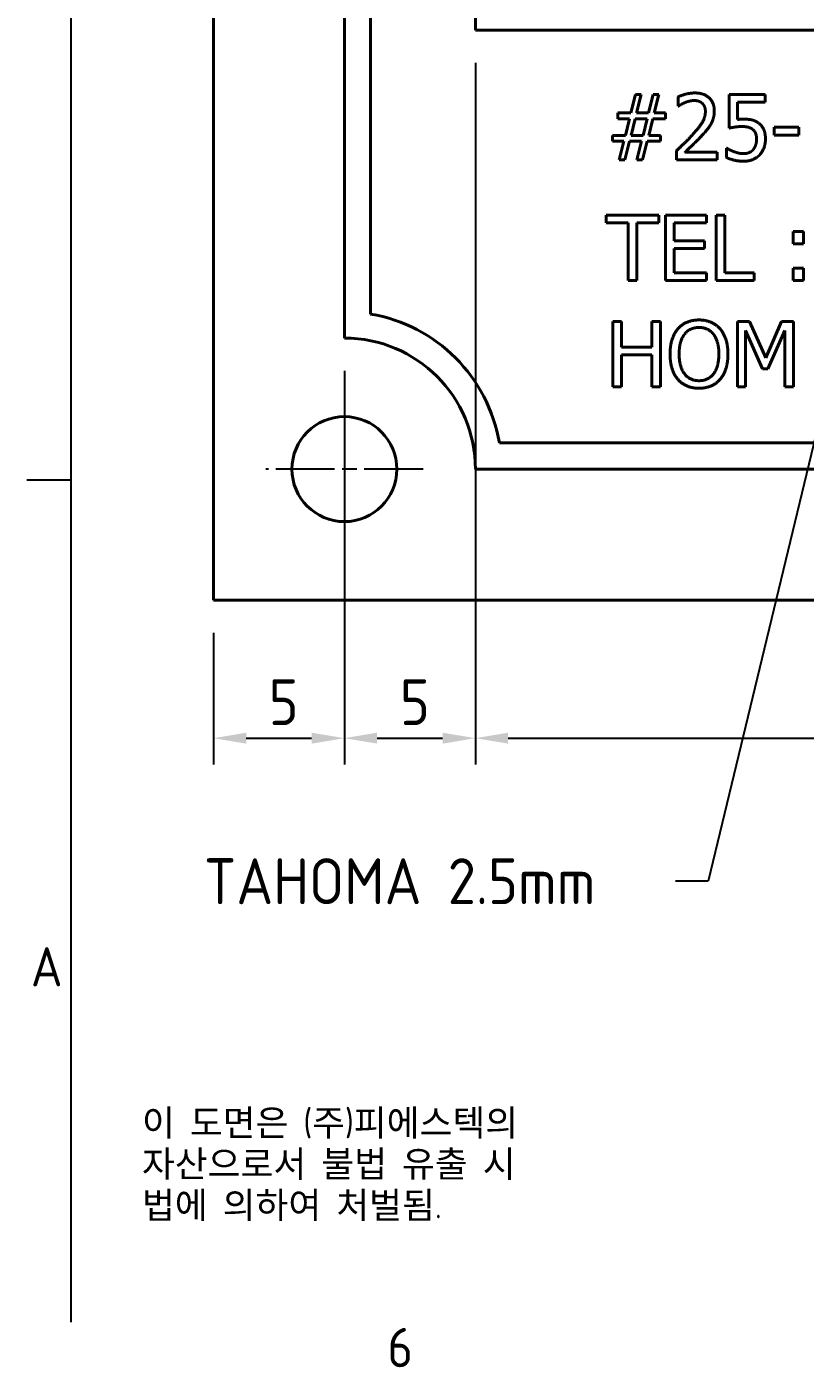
# Model space of a CAD drawing. Header units: millimetres. Extents: x 0 to 210, y 0 to 149.
# Drawn here: x 3.3 to 33, y 3.3 to 54.4 of the extents above; entities that cross this region are included whole.
import ezdxf

# ---------------------------------------------------------------- set-up
doc = ezdxf.new("R2010")
doc.units = ezdxf.units.MM
doc.header["$LTSCALE"] = 0.5
doc.linetypes.add('CHAIN', pattern=[0.3543, 0.2362, -0.0295, 0.0591, -0.0295])
doc.layers.get('0').update_dxf_attribs({"color": 3, "lineweight": 25})
for name, color, linetype, lineweight in [('가시적인 것(ISO)', 3, 'Continuous', 40), ('경계(ISO)', 7, 'Continuous', 25), ('기호(ISO)', 5, 'Continuous', 25), ('중심 표식(ISO)', 1, 'Continuous', 25), ('치수(ISO)', 2, 'Continuous', 25)]:
    doc.layers.add(name, color=color, linetype=linetype, lineweight=lineweight)
doc.styles.add('문자 텍스트_PSTEK_POSCO', font='isocp.shx')
doc.styles.add('치수 텍스트_PSTEK_POSCO', font='isocp.shx')
doc.dimstyles.new('치수_PSTEK_POSCO', dxfattribs={"dimscale": 0.5, "dimtxt": 3.5, "dimasz": 2.5, "dimexe": 2, "dimexo": 2.5, "dimgap": 1, "dimtad": 1, "dimrnd": 1e-08, "dimdsep": 46, "dimtxsty": '치수 텍스트_PSTEK_POSCO', "dimcen": 0.09, "dimdle": 10, "dimclrd": 7, "dimclre": 7, "dimclrt": 2, "dimadec": 1, "dimazin": 2, "dimtfac": 1, "dimtmove": 0, "dimatfit": 3, "dimfxl": 0, "dimtolj": 1, "dimlwd": -1, "dimlwe": -1, "dimarcsym": 0})
doc.dimstyles.new('치수_PSTEK_POSCO$7', dxfattribs={"dimscale": 0.5, "dimtxt": 3.5, "dimasz": 2.5, "dimexe": 2, "dimexo": 2.5, "dimgap": 1, "dimtad": 1, "dimrnd": 1e-08, "dimdsep": 46, "dimtxsty": '치수 텍스트_PSTEK_POSCO', "dimcen": 0.09, "dimdle": 10, "dimclrd": 7, "dimclre": 7, "dimclrt": 2, "dimadec": 1, "dimazin": 2, "dimtfac": 1, "dimtmove": 0, "dimatfit": 3, "dimfxl": 0, "dimtolj": 1, "dimlwd": -1, "dimlwe": -1, "dimarcsym": 0})

# ---------------------------------------------------------------- blocks, each defined once
blk = doc.blocks.new('경계 Default Border')
at = {"layer": '경계(ISO)'}
blk.add_line((10, 74.25), (6.6, 74.25), dxfattribs=at)
at = {"layer": '경계(ISO)', "flags": 128}
blk.add_lwpolyline([(10, 10), (10, 287)], dxfattribs=at)
at = {"layer": '경계(ISO)', "color": 2, "char_height": 3, "attachment_point": 7, "style": '문자 텍스트_PSTEK_POSCO'}
for s, insert in [('A', (6.91, 35.62)), ('6', (34.14, 6.57))]:
    blk.add_mtext(s, dxfattribs=dict(at, insert=insert))
blk = doc.blocks.new('*D26')
at = {"layer": 'Defpoints', "color": 0}
for p in [(15.426, 42.547), (10.426, 32.547), (15.426, 27.283)]:
    blk.add_point(p, dxfattribs=at)
at = {"layer": '치수(ISO)', "color": 7}
for p, q in [((15.426, 41.297), (15.426, 26.283)), ((10.426, 31.297), (10.426, 26.283)), ((11.676, 27.283), (14.176, 27.283))]:
    blk.add_line(p, q, dxfattribs=at)
for points in [[(11.676, 27.491), (11.676, 27.074), (10.426, 27.283)], [(14.176, 27.491), (14.176, 27.074), (15.426, 27.283)]]:
    blk.add_solid(points, dxfattribs=at)
at = {"layer": '치수(ISO)', "color": 2, "insert": (12.535, 28.658), "char_height": 1.75, "attachment_point": 4, "style": '치수 텍스트_PSTEK_POSCO'}
blk.add_mtext('\\A1;5', dxfattribs=at)
blk = doc.blocks.new('*D27')
at = {"layer": 'Defpoints', "color": 0}
for p in [(20.426, 54.297), (15.426, 42.547), (20.426, 27.283)]:
    blk.add_point(p, dxfattribs=at)
at = {"layer": '치수(ISO)', "color": 7}
for p, q in [((20.426, 53.047), (20.426, 26.283)), ((15.426, 41.297), (15.426, 26.283)), ((16.676, 27.283), (19.176, 27.283))]:
    blk.add_line(p, q, dxfattribs=at)
for points in [[(16.676, 27.491), (16.676, 27.074), (15.426, 27.283)], [(19.176, 27.491), (19.176, 27.074), (20.426, 27.283)]]:
    blk.add_solid(points, dxfattribs=at)
at = {"layer": '치수(ISO)', "color": 2, "insert": (17.545, 28.658), "char_height": 1.75, "attachment_point": 4, "style": '치수 텍스트_PSTEK_POSCO'}
blk.add_mtext('\\A1;5', dxfattribs=at)
blk = doc.blocks.new('*D28')
at = {"layer": 'Defpoints', "color": 0}
for p in [(20.426, 54.297), (65.426, 54.297), (65.426, 27.283)]:
    blk.add_point(p, dxfattribs=at)
at = {"layer": '치수(ISO)', "color": 7}
for p, q in [((20.426, 53.047), (20.426, 26.283)), ((65.426, 53.047), (65.426, 26.283)), ((21.676, 27.283), (64.176, 27.283))]:
    blk.add_line(p, q, dxfattribs=at)
for points in [[(21.676, 27.491), (21.676, 27.074), (20.426, 27.283)], [(64.176, 27.491), (64.176, 27.074), (65.426, 27.283)]]:
    blk.add_solid(points, dxfattribs=at)
at = {"layer": '치수(ISO)', "color": 2, "insert": (41.845, 28.658), "char_height": 1.75, "attachment_point": 4, "style": '치수 텍스트_PSTEK_POSCO'}
blk.add_mtext('\\A1;45', dxfattribs=at)

msp = doc.modelspace()

# ---------------------------------------------------------------- linework, layer by layer
at = {"layer": '가시적인 것(ISO)'}
for p, q in [((10.4263, 32.5473), (10.4263, 127.5473)), ((15.4263, 117.5473), (15.4263, 42.5473)), ((16.4263, 43.4634), (16.4263, 116.6312)), ((20.4263, 54.2973), (20.4263, 92.5473)), ((65.4263, 54.2973), (20.4263, 54.2973)), ((26.3663, 51.1371), (26.5426, 51.8461)), ((26.5426, 51.8461), (26.7594, 51.8461)), ((26.7594, 51.8461), (26.5831, 51.1371)), ((27.041, 51.1371), (27.2172, 51.8461)), ((27.2172, 51.8461), (27.434, 51.8461)), ((27.434, 51.8461), (27.2577, 51.1371)), ((28.1633, 51.3923), (28.1633, 51.7489)), ((30.1163, 50.5576), (30.1163, 51.8461)), ((30.1163, 51.8461), (31.4879, 51.8461)), ((31.4879, 51.8461), (31.4879, 51.5524)), ((25.8598, 50.9102), (25.8598, 51.1371)), ((25.8598, 51.1371), (26.3663, 51.1371)), ((26.5831, 51.1371), (27.041, 51.1371)), ((27.2577, 51.1371), (27.6913, 51.1371)), ((27.6913, 51.1371), (27.6913, 50.9102)), ((28.1816, 51.3923), (28.1633, 51.3923)), ((31.4879, 51.5524), (30.4385, 51.5524)), ((30.4385, 51.5524), (30.4385, 50.8858)), ((26.3076, 50.9102), (25.8598, 50.9102)), ((26.1556, 50.2801), (26.3076, 50.9102)), ((26.5244, 50.9142), (26.3684, 50.276)), ((26.9883, 50.9142), (26.5244, 50.9142)), ((26.8323, 50.276), (26.9883, 50.9142)), ((27.199, 50.9102), (27.047, 50.2801)), ((27.6913, 50.9102), (27.199, 50.9102)), ((25.6633, 50.0532), (25.6633, 50.2801)), ((25.6633, 50.2801), (26.1556, 50.2801)), ((26.3684, 50.276), (26.8323, 50.276)), ((27.047, 50.2801), (27.4948, 50.2801)), ((27.4948, 50.2801), (27.4948, 50.0532)), ((31.8323, 50.2882), (31.8323, 50.5921)), ((31.8323, 50.5921), (32.7784, 50.5921)), ((32.7784, 50.2882), (31.8323, 50.2882)), ((32.7784, 50.5921), (32.7784, 50.2882)), ((26.0969, 50.0532), (25.6633, 50.0532)), ((25.9206, 49.3461), (26.0969, 50.0532)), ((26.3137, 50.0532), (26.1374, 49.3461)), ((26.7715, 50.0532), (26.3137, 50.0532)), ((26.5953, 49.3461), (26.7715, 50.0532)), ((26.9883, 50.0532), (26.812, 49.3461)), ((27.4948, 50.0532), (26.9883, 50.0532)), ((28.1107, 49.3461), (28.1107, 49.7007)), ((28.4247, 49.6358), (29.6524, 49.6358)), ((29.6524, 49.6358), (29.6524, 49.3461)), ((30.013, 49.4353), (30.013, 49.7898)), ((30.013, 49.7898), (30.0373, 49.7898)), ((26.1374, 49.3461), (25.9206, 49.3461)), ((26.812, 49.3461), (26.5953, 49.3461)), ((29.6524, 49.3461), (28.1107, 49.3461)), ((25.4243, 46.9448), (25.4243, 47.2406)), ((25.4243, 47.2406), (27.434, 47.2406)), ((27.434, 47.2406), (27.434, 46.9448)), ((27.6872, 44.7406), (27.6872, 47.2406)), ((27.6872, 47.2406), (29.2513, 47.2406)), ((29.2513, 47.2406), (29.2513, 46.9448)), ((29.6159, 44.7406), (29.6159, 47.2406)), ((29.6159, 47.2406), (29.9482, 47.2406)), ((29.9482, 47.2406), (29.9482, 45.0364)), ((26.263, 46.9448), (25.4243, 46.9448)), ((26.263, 44.7406), (26.263, 46.9448)), ((27.434, 46.9448), (26.5953, 46.9448)), ((26.5953, 46.9448), (26.5953, 44.7406)), ((29.2513, 46.9448), (28.0195, 46.9448)), ((28.0195, 46.9448), (28.0195, 46.26)), ((32.5535, 46.1385), (32.5535, 46.6166)), ((32.5535, 46.6166), (32.9547, 46.6166)), ((32.9547, 46.6166), (32.9547, 46.1385)), ((28.0195, 46.26), (29.1682, 46.26)), ((29.1682, 46.26), (29.1682, 45.9642)), ((32.9547, 46.1385), (32.5535, 46.1385)), ((28.0195, 45.9642), (28.0195, 45.0364)), ((29.1682, 45.9642), (28.0195, 45.9642)), ((28.0195, 45.0364), (29.2513, 45.0364)), ((29.2513, 45.0364), (29.2513, 44.7406)), ((29.9482, 45.0364), (31.0645, 45.0364)), ((31.0645, 45.0364), (31.0645, 44.7406)), ((32.5535, 44.7406), (32.5535, 45.2187)), ((32.5535, 45.2187), (32.9547, 45.2187)), ((32.9547, 45.2187), (32.9547, 44.7406)), ((26.5953, 44.7406), (26.263, 44.7406)), ((29.2513, 44.7406), (27.6872, 44.7406)), ((31.0645, 44.7406), (29.6159, 44.7406)), ((32.9547, 44.7406), (32.5535, 44.7406)), ((25.6795, 40.6859), (25.6795, 43.1859)), ((25.6795, 43.1859), (26.0118, 43.1859)), ((26.0118, 43.1859), (26.0118, 42.2053)), ((27.1625, 42.2053), (27.1625, 43.1859)), ((27.1625, 43.1859), (27.4948, 43.1859)), ((27.4948, 43.1859), (27.4948, 40.6859)), ((30.4344, 43.1859), (30.8882, 43.1859)), ((30.4344, 40.6859), (30.4344, 43.1859)), ((30.8882, 43.1859), (31.5122, 41.7941)), ((31.5122, 41.7941), (32.1159, 43.1859)), ((32.1159, 43.1859), (32.5778, 43.1859)), ((32.5778, 43.1859), (32.5778, 40.6859)), ((31.3906, 41.3747), (30.7444, 42.8394)), ((30.7444, 42.8394), (30.7444, 40.6859)), ((32.2456, 42.8394), (31.5932, 41.3747)), ((32.2456, 40.6859), (32.2456, 42.8394)), ((26.0118, 42.2053), (27.1625, 42.2053)), ((27.1625, 41.9095), (26.0118, 41.9095)), ((26.0118, 41.9095), (26.0118, 40.6859)), ((27.1625, 40.6859), (27.1625, 41.9095)), ((31.5932, 41.3747), (31.3906, 41.3747)), ((26.0118, 40.6859), (25.6795, 40.6859)), ((27.4948, 40.6859), (27.1625, 40.6859)), ((30.7444, 40.6859), (30.4344, 40.6859)), ((32.5778, 40.6859), (32.2456, 40.6859)), ((149.5102, 38.5473), (21.3424, 38.5473)), ((20.4263, 37.5473), (150.4263, 37.5473)), ((160.4263, 32.5473), (10.4263, 32.5473))]:
    msp.add_line(p, q, dxfattribs=at)
msp.add_circle((15.4263, 37.5473), 2.0025, dxfattribs=at)
for radius, start, end in [(6, 9.59407, 80.40593), (5, 0, 90)]:
    msp.add_arc((15.4263, 37.5473), radius, start, end, dxfattribs=at)
for points in [[(28.1633, 51.7489), (28.2667, 51.7995), (28.6374, 51.8988), (28.8035, 51.8988)], [(28.8035, 51.8988), (29.154, 51.8988), (29.5491, 51.5281), (29.5491, 51.212)], [(28.4247, 51.5301), (28.3538, 51.5017), (28.2221, 51.4207), (28.1816, 51.3923)], [(28.7792, 51.6091), (28.6901, 51.6091), (28.5077, 51.5645), (28.4247, 51.5301)], [(28.7144, 50.3024), (29, 50.6164), (29.2087, 50.9932), (29.2087, 51.1938)], [(29.0851, 51.5078), (29.0264, 51.5585), (28.8724, 51.6091), (28.7792, 51.6091)], [(29.2087, 51.1938), (29.2087, 51.2991), (29.1439, 51.4572), (29.0851, 51.5078)], [(29.5491, 51.212), (29.5491, 51.0641), (29.4802, 50.817), (29.4194, 50.7116)], [(29.4194, 50.7116), (29.3586, 50.6022), (29.1824, 50.3875), (29.0851, 50.2841)], [(30.4385, 50.8858), (30.4992, 50.8939), (30.6167, 50.9), (30.6654, 50.9)], [(30.6654, 50.9), (30.8578, 50.9), (31.1232, 50.8372), (31.2448, 50.744)], [(31.2448, 50.744), (31.3684, 50.6508), (31.5021, 50.3672), (31.5021, 50.1403)], [(28.1107, 49.7007), (28.2768, 49.8567), (28.5726, 50.1464), (28.7144, 50.3024)], [(29.0851, 50.2841), (28.9271, 50.1119), (28.5402, 49.7432), (28.4247, 49.6358)], [(30.6107, 50.6184), (30.4729, 50.6184), (30.1994, 50.5759), (30.1163, 50.5576)], [(31.0199, 50.5029), (30.949, 50.5657), (30.7383, 50.6184), (30.6107, 50.6184)], [(31.1617, 50.1423), (31.1617, 50.276), (31.0888, 50.4462), (31.0199, 50.5029)], [(31.0341, 49.7351), (31.0969, 49.8101), (31.1617, 50.0086), (31.1617, 50.1423)], [(31.5021, 50.1403), (31.5021, 49.96), (31.3866, 49.652), (31.2812, 49.5386)], [(30.0373, 49.7898), (30.0758, 49.7614), (30.2197, 49.6885), (30.3068, 49.6561)], [(30.3068, 49.6561), (30.406, 49.6217), (30.5701, 49.5832), (30.6735, 49.5832)], [(30.6735, 49.5832), (30.7748, 49.5832), (30.9652, 49.6561), (31.0341, 49.7351)], [(30.6674, 49.2935), (30.4891, 49.2935), (30.1406, 49.3725), (30.013, 49.4353)], [(31.2812, 49.5386), (31.1759, 49.4251), (30.8619, 49.2935), (30.6674, 49.2935)], [(28.1593, 42.9002), (28.3051, 43.0664), (28.7124, 43.2386), (28.9636, 43.2386)], [(28.9636, 43.2386), (29.2188, 43.2386), (29.6281, 43.0603), (29.7699, 42.9002)], [(27.8594, 41.9359), (27.8594, 42.2499), (28.0154, 42.728), (28.1593, 42.9002)], [(28.4105, 42.6916), (28.3112, 42.5639), (28.2059, 42.179), (28.2059, 41.9359)], [(28.9656, 42.9509), (28.7853, 42.9509), (28.5138, 42.8253), (28.4105, 42.6916)], [(29.5187, 42.6916), (29.4194, 42.8212), (29.1398, 42.9509), (28.9656, 42.9509)], [(29.7233, 41.9359), (29.7233, 42.183), (29.6159, 42.5659), (29.5187, 42.6916)], [(29.7699, 42.9002), (29.9117, 42.7341), (30.0697, 42.2479), (30.0697, 41.9359)], [(28.1573, 40.9736), (28.0134, 41.1397), (27.8594, 41.6279), (27.8594, 41.9359)], [(28.2059, 41.9359), (28.2059, 41.4436), (28.6192, 40.9209), (28.9656, 40.9209)], [(28.9656, 40.9209), (29.312, 40.9209), (29.7233, 41.4436), (29.7233, 41.9359)], [(30.0697, 41.9359), (30.0697, 41.632), (29.9158, 41.1397), (29.7699, 40.9736)], [(28.9636, 40.6332), (28.7103, 40.6332), (28.3051, 40.8054), (28.1573, 40.9736)], [(29.7699, 40.9736), (29.6159, 40.7993), (29.2087, 40.6332), (28.9636, 40.6332)]]:
    msp.add_open_spline(points, degree=2, dxfattribs=at)
at = {"layer": '중심 표식(ISO)', "linetype": 'CHAIN', "ltscale": 19.051651}
for p, q in [((15.4263, 40.5498), (15.4263, 34.5448)), ((18.4288, 37.5473), (12.4238, 37.5473))]:
    msp.add_line(p, q, dxfattribs=at)

# ---------------------------------------------------------------- block references
at = {"xscale": 0.5, "yscale": 0.5, "zscale": 0.5}
msp.add_blockref('경계 Default Border', (0, 0), dxfattribs=at)

# ---------------------------------------------------------------- texts
at = {"layer": '기호(ISO)', "color": 2, "insert": (10.0603, 21.8244), "char_height": 1.75, "width": 17.502085, "attachment_point": 4, "style": '치수 텍스트_PSTEK_POSCO'}
msp.add_mtext('{\\fISOCP|b0|i0;\\H1.7500;TAHOMA 2.5mm}', dxfattribs=at)
at = {"layer": '기호(ISO)', "color": 7, "insert": (7.6973, 13.1141), "char_height": 1, "width": 25.620069, "attachment_point": 1, "line_spacing_factor": 0.944221, "style": '문자 텍스트_PSTEK_POSCO'}
msp.add_mtext('{이 도면은 (주)피에스텍의\\P자산으로서 불법 유출 시 \\P법에 의하여 처벌됨.}', dxfattribs=at)

# ---------------------------------------------------------------- dimensions: what is measured, and where the dimension line sits
at = {"layer": '치수(ISO)', "color": 7}
for base, p1, p2, picture, middle in [((20.4263, 27.2826), (15.4263, 42.5473), (20.4263, 54.2973), '*D27', (17.9313, 27.2826)), ((65.4263, 27.2826), (20.4263, 54.2973), (65.4263, 54.2973), '*D28', (42.9313, 27.2826)), ((15.4263, 27.2826), (10.4263, 32.5473), (15.4263, 42.5473), '*D26', (12.9213, 27.2826))]:
    dim = msp.add_linear_dim(base=base, p1=p1, p2=p2, angle=180, dimstyle='치수_PSTEK_POSCO', override={"dimdec": 2, "dimtp": 0, "dimtm": 0, "dimtdec": 2, "dimtofl": 0, "dimatfit": 1}, dxfattribs=at)
    dim.commit()
    dim.dimension.update_dxf_attribs({"geometry": picture, "text_midpoint": middle, "dimtype": 160})

# ---------------------------------------------------------------- leaders
at = {"layer": '기호(ISO)', "color": 7, "annotation_type": 0, "has_hookline": 1, "hookline_direction": 1, "text_width": 16.9369}
msp.add_leader([(33.8663, 40.6859), (29.3124, 21.8244), (28.0624, 21.8244)], dimstyle='치수_PSTEK_POSCO$7', override={"dimtad": 0}, dxfattribs=at)

doc.saveas('drawing.dxf')
